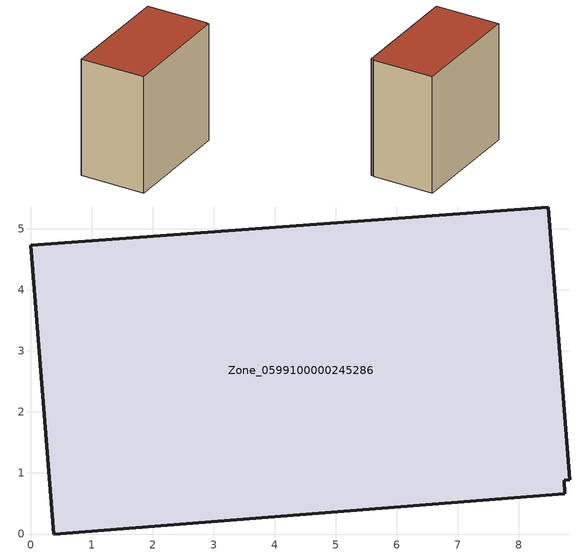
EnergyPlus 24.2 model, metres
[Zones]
Zone_0599100000245286
 floor ground (C_G): 0,4.73 8.48,5.36 8.83,0.89 8.74,0.88 8.75,0.66 0.37,0 z0
 wall outside (C_F): 8.48,5.36 0,4.73 0.37,0 8.75,0.66 8.74,0.88 8.83,0.89 8.48,5.36 z0:8.65
 roof outside (C_R): 8.75,0.66 8.74,0.88 8.83,0.89 8.48,5.36 0,4.73 0.37,0 z8.65
[BUILDING]
Pand.0599100000245286: North Axis=0; Terrain=City; Loads Convergence Tolerance Value=0.04; Temperature Convergence Tolerance Value=0.4; Solar Distribution=FullExterior; Maximum Number of Warmup Days=25; Minimum Number of Warmup Days=1
[Site:Location]
Rotterdam.The.Hague.AP_ZH_NLD Design_Conditions: Latitude=51.96; Longitude=4.45; Time Zone=1; Elevation=-4.5
[SITE:GROUNDTEMPERATURE:BUILDINGSURFACE]
18, 18, 18, 18, 18, 18, 18, 18, 18, 18, 18, 18
[MATERIAL] Thermal Absorptance=0.9; Solar Absorptance=0.7; Visible Absorptance=0.7
Name | Roughness | Thickness | Conductivity | Density | Specific Heat
G.TI.1946-1964 | MediumSmooth | 0.15 | 1 | 540 | 1210
F.TI.1946-1964 | Rough | 0.3 | 0.857143 | 1920 | 840
R.TI.1946-1964 | MediumRough | 0.2 | 0.277778 | 1500 | 1000
[CONSTRUCTION]
C_G: G.TI.1946-1964
C_F: F.TI.1946-1964
C_R: R.TI.1946-1964
[ZONE]
Zone_0599100000245286: Type=1; Multiplier=1; Ceiling Height=Autocalculate; Volume=Autocalculate; Floor Area=autocalculate; Part of Total Floor Area=Yes
[ZONEINFILTRATION:DESIGNFLOWRATE]
Infil_Zone_0599100000245286: Zone or ZoneList or Space or SpaceList=Zone_0599100000245286; Schedule=AlwaysOn; Design Flow Rate Calculation Method=Flow/Area; Flow Rate per Floor Area=0.003; Constant Term Coefficient=1; Temperature Term Coefficient=0; Velocity Term Coefficient=0; Velocity Squared Term Coefficient=0
[HVACTEMPLATE:ZONE:IDEALLOADSAIRSYSTEM]
Zone_0599100000245286: Maximum Heating Supply Air Temperature=50; Minimum Cooling Supply Air Temperature=13; Maximum Heating Supply Air Humidity Ratio=0.0156; Minimum Cooling Supply Air Humidity Ratio=0.0077; Heating Limit=NoLimit; Cooling Limit=NoLimit; Dehumidification Control Type=ConstantSensibleHeatRatio; Cooling Sensible Heat Ratio=0.7; Dehumidification Setpoint=60; Humidification Control Type=None; Humidification Setpoint=30; Outdoor Air Method=None; Outdoor Air Flow Rate per Person=0.00944; Outdoor Air Flow Rate per Zone Floor Area=0; Outdoor Air Flow Rate per Zone=0; Demand Controlled Ventilation Type=None; Outdoor Air Economizer Type=NoEconomizer; Heat Recovery Type=None; Sensible Heat Recovery Effectiveness=0.7; Latent Heat Recovery Effectiveness=0.65
[ZONECONTROL:THERMOSTAT]
ThermostatControl_Zone_0599100000245286: Zone or ZoneList=Zone_0599100000245286; Control Type Schedule=DualSetpointControlType; Control 1=Thermostat_Zone_0599100000245286; Temperature Difference Between Cutout And Setpoint=0
[THERMOSTATSETPOINT:DUALSETPOINT]
Thermostat_Zone_0599100000245286: Heating Setpoint Temperature Schedule=HeatingSetpoint_Zone_0599100000245286; Cooling Setpoint Temperature Schedule=CoolingSetpoint_Zone_0599100000245286
[SCHEDULE:COMPACT]
HeatingSetpoint_Zone_0599100000245286: Through: 12/31, For: AllDays, Until: 24:00, 21
CoolingSetpoint_Zone_0599100000245286: Through: 12/31, For: AllDays, Until: 24:00, 24
DualSetpointControlType: Through: 12/31, For: AllDays, Until: 24:00, 4
AlwaysOn: Through: 12/31, For: AllDays, Until: 24:00, 1
